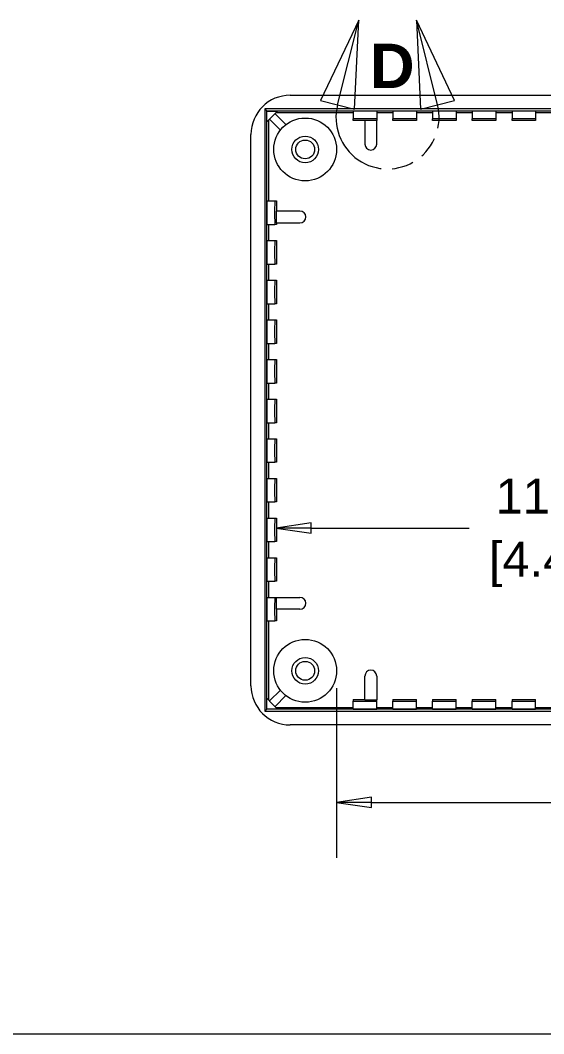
# Model space of a CAD drawing. Header units: millimetres. Extents: x 20 to 599, y 21 to 459.
# Drawn here: x 232.2 to 298.8, y 21.4 to 150.5 of the extents above; entities that cross this region are included whole.
import ezdxf

# ---------------------------------------------------------------- set-up
doc = ezdxf.new("R2010")
doc.units = ezdxf.units.MM
doc.header["$LTSCALE"] = 2.222222
doc.linetypes.add('DOUBLE_DASH_CHAIN', pattern=[1.2403, 0.6614, -0.0827, 0.1654, -0.0827, 0.1654, -0.0827])
for name, color, linetype, lineweight in [('Detail Boundary (ANSI)', 7, 'DOUBLE_DASH_CHAIN', 9), ('Dimension (ANSI)', 7, 'Continuous', 9), ('Sketch Geometry (ANSI)', 7, 'Continuous', 9), ('Symbol (ANSI)', 7, 'Continuous', 9), ('Visible (ANSI)', 7, 'Continuous', 9), ('Visible Narrow (ANSI)', 7, 'Continuous', 9)]:
    doc.layers.add(name, color=color, linetype=linetype, lineweight=lineweight)
doc.styles.add('Label Text (ANSI)', font='arialbd.ttf')
doc.styles.add('Note Text (ANSI)', font='arial.ttf')
doc.styles.add('Text Style20', font='arial.ttf')
doc.dimstyles.new('Default - mm (ANSI)', dxfattribs={"dimscale": 2.222222, "dimtxt": 2, "dimasz": 2, "dimexe": 3.175, "dimexo": 1, "dimgap": 0.8, "dimtad": 0, "dimtih": 1, "dimtoh": 1, "dimrnd": 1e-08, "dimzin": 4, "dimdsep": 46, "dimtxsty": 'Note Text (ANSI)', "dimblk": 'Filled-1', "dimcen": 0.09, "dimdle": 10, "dimclrd": 256, "dimclre": 256, "dimclrt": 256, "dimadec": 1, "dimazin": 0, "dimtfac": 1.524, "dimtofl": 0, "dimtmove": 0, "dimatfit": 3, "dimfxl": 0, "dimtolj": 1, "dimtzin": 0, "dimlwd": -1, "dimlwe": -1, "dimarcsym": 0})

# ---------------------------------------------------------------- blocks, each defined once
blk = doc.blocks.new('Title Blocks HAMMOND')
at = {"layer": 'Sketch Geometry (ANSI)'}
blk.add_line((9.353, 9.64), (173.942, 9.64), dxfattribs=at)
at = {"layer": 'Symbol (ANSI)', "style": 'Text Style20'}
blk.add_attdef('<TITLE>_001', (229.568, 16.317), '', height=5, dxfattribs=at)
blk = doc.blocks.new('2dDetail1')
at = {"layer": 'Detail Boundary (ANSI)', "linetype": 'Continuous'}
for p, q in [((123.854, 67.736), (121.67, 63.128)), ((122.64, 62.885), (123.854, 67.736)), ((123.61, 62.642), (123.854, 67.736)), ((128.37, 62.885), (127.157, 67.736)), ((129.34, 63.128), (127.157, 67.736)), ((127.157, 67.736), (127.4, 62.642)), ((121.67, 63.128), (123.61, 62.642)), ((127.4, 62.642), (129.34, 63.128))]:
    blk.add_line(p, q, dxfattribs=at)
at = {"layer": 'Detail Boundary (ANSI)', "linetype": 'Continuous', "flags": 128}
for points in [[(123.61, 62.642), (123.854, 67.736), (121.67, 63.128), (123.61, 62.642)], [(129.34, 63.128), (127.157, 67.736), (127.4, 62.642), (129.34, 63.128)]]:
    blk.add_lwpolyline(points, dxfattribs=at)
at = {"layer": 'Detail Boundary (ANSI)', "ltscale": 3.404801}
blk.add_arc((125.505, 62.168), 2.953, 165.95295, 14.04705, dxfattribs=at)
at = {"layer": 'Detail Boundary (ANSI)'}
for points in [[(123.61, 62.642), (123.854, 67.736), (121.67, 63.128), (123.61, 62.642)], [(129.34, 63.128), (127.157, 67.736), (127.4, 62.642), (129.34, 63.128)]]:
    blk.add_solid(points, dxfattribs=at)
at = {"layer": 'Detail Boundary (ANSI)', "insert": (124.492, 63.852), "char_height": 2.54, "attachment_point": 7, "style": 'Label Text (ANSI)'}
blk.add_mtext('D', dxfattribs=at)
blk = doc.blocks.new('Filled-1')
at = {"color": 0}
for p, q in [((0, 0), (-1, 0.15)), ((-1, 0.15), (-1, -0.15)), ((-1, 0), (0, 0)), ((-1, -0.15), (0, 0))]:
    blk.add_line(p, q, dxfattribs=at)
at = {"color": 0, "flags": 128}
blk.add_lwpolyline([(-1, -0.15), (0, 0), (-1, 0.15), (-1, -0.15)], dxfattribs=at)
at = {"color": 0}
blk.add_solid([(-1, -0.15), (0, 0), (-1, 0.15), (-1, -0.15)], dxfattribs=at)
blk = doc.blocks.new('*D27')
at = {"layer": 'Defpoints', "color": 0, "transparency": 16777216}
for p in [(264.75, 92.17), (378.29, 92.17), (378.29, 85.85)]:
    blk.add_point(p, dxfattribs=at)
at = {"layer": 'Dimension (ANSI)', "transparency": 16777216}
for p, q in [((269.2, 85.85), (289.3, 85.85)), ((373.85, 85.85), (313.27, 85.85))]:
    blk.add_line(p, q, dxfattribs=at)
at = {"layer": 'Dimension (ANSI)', "transparency": 16777216, "xscale": 4.444444444444445, "yscale": 4.444444444444445, "zscale": 4.444444444444445, "rotation": 180}
blk.add_blockref('Filled-1', (264.75, 85.85), dxfattribs=at)
at = {"layer": 'Dimension (ANSI)', "transparency": 16777216, "xscale": 4.444444444444445, "yscale": 4.444444444444445, "zscale": 4.444444444444445}
blk.add_blockref('Filled-1', (378.29, 85.85), dxfattribs=at)
at = {"layer": 'Dimension (ANSI)', "transparency": 16777216, "char_height": 4.4444, "attachment_point": 5, "style": 'Note Text (ANSI)'}
for s, insert in [('\\A1; 113.54', (301.29, 89.89)), ('\\A1;[4.470]', (301.29, 81.22))]:
    blk.add_mtext(s, dxfattribs=dict(at, insert=insert))
blk = doc.blocks.new('*D30')
at = {"layer": 'Defpoints', "color": 0, "transparency": 16777216}
for p in [(272.42, 67.67), (370.62, 67.67), (272.42, 50.91)]:
    blk.add_point(p, dxfattribs=at)
at = {"layer": 'Dimension (ANSI)', "transparency": 16777216}
for p, q in [((272.42, 65.45), (272.42, 43.85)), ((370.62, 65.45), (370.62, 43.85)), ((276.87, 50.91), (310.67, 50.91)), ((366.18, 50.91), (332.38, 50.91))]:
    blk.add_line(p, q, dxfattribs=at)
at = {"layer": 'Dimension (ANSI)', "transparency": 16777216, "xscale": 4.444444444444445, "yscale": 4.444444444444445, "zscale": 4.444444444444445, "rotation": 180}
blk.add_blockref('Filled-1', (272.42, 50.91), dxfattribs=at)
at = {"layer": 'Dimension (ANSI)', "transparency": 16777216, "xscale": 4.444444444444445, "yscale": 4.444444444444445, "zscale": 4.444444444444445}
blk.add_blockref('Filled-1', (370.62, 50.91), dxfattribs=at)
at = {"layer": 'Dimension (ANSI)', "transparency": 16777216, "attachment_point": 5, "style": 'Note Text (ANSI)'}
for s, insert, char_height in [('\\A1; 98.20', (321.52, 54.96), 4.444), ('\\A1;[3.866]', (321.52, 46.28), 4.4444)]:
    blk.add_mtext(s, dxfattribs=dict(at, insert=insert, char_height=char_height))

msp = doc.modelspace()

# ---------------------------------------------------------------- linework, layer by layer
at = {"layer": 'Visible (ANSI)'}
for p, q in [((266.524, 140.974), (376.524, 140.974)), ((263.525, 138.973), (263.275, 139.223)), ((263.525, 138.973), (263.547, 138.952)), ((263.547, 137.583), (263.547, 138.952)), ((263.547, 138.952), (264.916, 138.952)), ((264.232, 138.267), (263.547, 137.583)), ((264.916, 138.952), (264.232, 138.267)), ((265.972, 137.234), (264.585, 138.621)), ((274.524, 138.744), (264.708, 138.744)), ((274.524, 138.954), (274.524, 137.954)), ((277.524, 138.954), (277.524, 137.954)), ((279.58, 138.744), (277.524, 138.744)), ((279.58, 138.954), (279.58, 137.954)), ((282.58, 138.954), (282.58, 137.954)), ((284.636, 138.744), (282.58, 138.744)), ((284.636, 138.954), (284.636, 137.954)), ((287.636, 138.954), (287.636, 137.954)), ((289.691, 138.744), (287.636, 138.744)), ((289.691, 138.954), (289.691, 137.954)), ((292.691, 138.954), (292.691, 137.954)), ((294.747, 138.744), (292.691, 138.744)), ((294.747, 138.954), (294.747, 137.954)), ((297.747, 138.954), (297.747, 137.954)), ((299.802, 138.744), (297.747, 138.744)), ((263.755, 137.791), (263.755, 127.524)), ((263.878, 137.914), (265.265, 136.527)), ((274.524, 137.744), (274.524, 137.954)), ((276.024, 137.744), (274.524, 137.744)), ((277.524, 137.755), (276.024, 137.755)), ((276.024, 137.755), (276.024, 134.744)), ((277.524, 137.954), (277.524, 137.755)), ((277.524, 134.744), (277.524, 137.755)), ((279.58, 137.744), (279.58, 137.954)), ((282.58, 137.744), (279.58, 137.744)), ((282.58, 137.954), (282.58, 137.744)), ((284.636, 137.744), (284.636, 137.954)), ((287.636, 137.744), (284.636, 137.744)), ((287.636, 137.954), (287.636, 137.744)), ((289.691, 137.744), (289.691, 137.954)), ((292.691, 137.744), (289.691, 137.744)), ((292.691, 137.954), (292.691, 137.744)), ((294.747, 137.744), (294.747, 137.954)), ((297.747, 137.744), (294.747, 137.744)), ((297.747, 137.954), (297.747, 137.744)), ((261.524, 65.774), (261.524, 135.974)), ((263.544, 127.524), (264.544, 127.524)), ((264.544, 127.524), (264.755, 127.524)), ((264.755, 127.524), (264.755, 126.224)), ((264.744, 126.224), (264.744, 124.724)), ((267.755, 126.224), (264.744, 126.224)), ((263.544, 124.524), (264.544, 124.524)), ((263.755, 124.524), (263.755, 122.474)), ((264.755, 124.524), (264.544, 124.524)), ((264.744, 124.724), (267.755, 124.724)), ((264.755, 124.724), (264.755, 124.524)), ((263.544, 122.474), (264.544, 122.474)), ((264.544, 122.474), (264.755, 122.474)), ((264.755, 122.474), (264.755, 119.474)), ((263.544, 119.474), (264.544, 119.474)), ((263.755, 119.474), (263.755, 117.424)), ((264.755, 119.474), (264.544, 119.474)), ((263.544, 117.424), (264.544, 117.424)), ((264.544, 117.424), (264.755, 117.424)), ((264.755, 117.424), (264.755, 114.424)), ((263.544, 114.424), (264.544, 114.424)), ((263.755, 114.424), (263.755, 112.374)), ((264.755, 114.424), (264.544, 114.424)), ((263.544, 112.374), (264.544, 112.374)), ((264.544, 112.374), (264.755, 112.374)), ((264.755, 112.374), (264.755, 109.374)), ((263.544, 109.374), (264.544, 109.374)), ((263.755, 109.374), (263.755, 107.324)), ((264.755, 109.374), (264.544, 109.374)), ((263.544, 107.324), (264.544, 107.324)), ((264.544, 107.324), (264.755, 107.324)), ((264.755, 107.324), (264.755, 104.324)), ((263.544, 104.324), (264.544, 104.324)), ((263.755, 104.324), (263.755, 102.274)), ((264.755, 104.324), (264.544, 104.324)), ((263.544, 102.274), (264.544, 102.274)), ((264.544, 102.274), (264.755, 102.274)), ((264.755, 102.274), (264.755, 99.274)), ((263.544, 99.274), (264.544, 99.274)), ((263.755, 99.274), (263.755, 97.224)), ((264.755, 99.274), (264.544, 99.274)), ((263.544, 97.224), (264.544, 97.224)), ((264.544, 97.224), (264.755, 97.224)), ((264.755, 97.224), (264.755, 94.224)), ((263.544, 94.224), (264.544, 94.224)), ((263.755, 94.224), (263.755, 92.174)), ((264.755, 94.224), (264.544, 94.224)), ((263.544, 92.174), (264.544, 92.174)), ((264.544, 92.174), (264.755, 92.174)), ((264.755, 92.174), (264.755, 89.174)), ((263.544, 89.174), (264.544, 89.174)), ((263.755, 89.174), (263.755, 87.124)), ((264.755, 89.174), (264.544, 89.174)), ((263.544, 87.124), (264.544, 87.124)), ((264.544, 87.124), (264.755, 87.124)), ((264.755, 87.124), (264.755, 84.124)), ((263.544, 84.124), (264.544, 84.124)), ((263.755, 84.124), (263.755, 82.074)), ((264.755, 84.124), (264.544, 84.124)), ((263.544, 82.074), (264.544, 82.074)), ((264.544, 82.074), (264.755, 82.074)), ((264.755, 82.074), (264.755, 79.074)), ((263.544, 79.074), (264.544, 79.074)), ((263.755, 79.074), (263.755, 77.024)), ((264.755, 79.074), (264.544, 79.074)), ((263.544, 77.024), (264.544, 77.024)), ((264.544, 77.024), (264.744, 77.024)), ((264.744, 77.024), (264.744, 75.524)), ((264.744, 77.024), (267.755, 77.024)), ((267.755, 75.524), (264.744, 75.524)), ((264.755, 75.524), (264.755, 74.024)), ((263.544, 74.024), (264.544, 74.024)), ((263.755, 74.024), (263.755, 63.958)), ((264.755, 74.024), (264.544, 74.024)), ((276.024, 63.994), (276.024, 67.005)), ((277.524, 67.005), (277.524, 63.994)), ((265.265, 65.222), (263.878, 63.835)), ((263.547, 62.797), (263.547, 64.166)), ((264.232, 63.482), (263.547, 64.166)), ((264.232, 63.482), (264.916, 62.797)), ((264.585, 63.128), (265.972, 64.515)), ((274.524, 64.005), (276.024, 64.005)), ((274.524, 64.005), (274.524, 63.795)), ((274.524, 62.795), (274.524, 63.795)), ((276.024, 63.994), (277.524, 63.994)), ((277.524, 63.795), (277.524, 63.994)), ((277.524, 62.795), (277.524, 63.795)), ((279.58, 64.005), (282.58, 64.005)), ((279.58, 64.005), (279.58, 63.795)), ((279.58, 62.795), (279.58, 63.795)), ((282.58, 63.795), (282.58, 64.005)), ((282.58, 62.795), (282.58, 63.795)), ((284.636, 64.005), (287.636, 64.005)), ((284.636, 64.005), (284.636, 63.795)), ((284.636, 62.795), (284.636, 63.795)), ((287.636, 63.795), (287.636, 64.005)), ((287.636, 62.795), (287.636, 63.795)), ((289.691, 64.005), (292.691, 64.005)), ((289.691, 64.005), (289.691, 63.795)), ((289.691, 62.795), (289.691, 63.795)), ((292.691, 63.795), (292.691, 64.005)), ((292.691, 62.795), (292.691, 63.795)), ((294.747, 64.005), (297.747, 64.005)), ((294.747, 64.005), (294.747, 63.795)), ((294.747, 62.795), (294.747, 63.795)), ((297.747, 63.795), (297.747, 64.005)), ((297.747, 62.795), (297.747, 63.795)), ((263.525, 62.776), (263.275, 62.526)), ((263.525, 62.776), (263.547, 62.797)), ((264.916, 62.797), (263.547, 62.797)), ((264.708, 63.005), (274.524, 63.005)), ((277.524, 63.005), (279.58, 63.005)), ((282.58, 63.005), (284.636, 63.005)), ((287.636, 63.005), (289.691, 63.005)), ((292.691, 63.005), (294.747, 63.005)), ((297.747, 63.005), (299.802, 63.005)), ((376.524, 60.774), (266.524, 60.774))]:
    msp.add_line(p, q, dxfattribs=at)
for centre, radius in [((268.424, 134.074), 4), ((268.424, 134.074), 1.7), ((268.424, 134.074), 1.2), ((268.424, 67.674), 4), ((268.424, 67.674), 1.7), ((268.424, 67.674), 1.2)]:
    msp.add_circle(centre, radius, dxfattribs=at)
for centre, start, end in [((276.774, 134.744), 180, 0), ((267.755, 125.474), 270, 90), ((267.755, 76.274), 270, 90), ((276.774, 67.005), 0, 180)]:
    msp.add_arc(centre, 0.75, start, end, dxfattribs=at)
for centre, major_axis, ratio, start_param, end_param in [((266.524, 135.974), (-3.536, 3.536), 0.999981, 5.4977967, 7.068574), ((276.024, 138.954), (-1.5, 0), 0.0043633, 3.1415927, 6.2831853), ((281.08, 138.954), (-1.5, 0), 0.0043633, 3.1415927, 6.2831853), ((286.136, 138.954), (-1.5, 0), 0.0043633, 3.1415927, 6.2831853), ((291.191, 138.954), (-1.5, 0), 0.0043633, 3.1415927, 6.2831853), ((296.247, 138.954), (-1.5, 0), 0.0043633, 3.1415927, 6.2831853), ((276.024, 137.954), (-1.5, 0), 0.0043633, 3.1415927, 6.2831853), ((281.08, 137.954), (-1.5, 0), 0.0043633, 3.1415927, 6.2831853), ((286.136, 137.954), (-1.5, 0), 0.0043633, 3.1415927, 6.2831853), ((291.191, 137.954), (-1.5, 0), 0.0043633, 3.1415927, 6.2831853), ((296.247, 137.954), (-1.5, 0), 0.0043633, 3.1415927, 6.2831853), ((263.544, 126.024), (0, -1.5), 0.0043633, 3.1415927, 6.2831853), ((264.544, 126.024), (0, -1.5), 0.0043633, 3.1415927, 6.2831853), ((263.544, 120.974), (0, -1.5), 0.0043633, 3.1415927, 6.2831853), ((264.544, 120.974), (0, -1.5), 0.0043633, 3.1415927, 6.2831853), ((263.544, 115.924), (0, -1.5), 0.0043633, 3.1415927, 6.2831853), ((264.544, 115.924), (0, -1.5), 0.0043633, 3.1415927, 6.2831853), ((263.544, 110.874), (0, -1.5), 0.0043633, 3.1415927, 6.2831853), ((264.544, 110.874), (0, -1.5), 0.0043633, 3.1415927, 6.2831853), ((263.544, 105.824), (0, -1.5), 0.0043633, 3.1415927, 6.2831853), ((264.544, 105.824), (0, -1.5), 0.0043633, 3.1415927, 6.2831853), ((263.544, 100.774), (0, -1.5), 0.0043633, 3.1415927, 6.2831853), ((264.544, 100.774), (0, -1.5), 0.0043633, 3.1415927, 6.2831853), ((263.544, 95.724), (0, -1.5), 0.0043633, 3.1415927, 6.2831853), ((264.544, 95.724), (0, -1.5), 0.0043633, 3.1415927, 6.2831853), ((263.544, 90.674), (0, -1.5), 0.0043633, 3.1415927, 6.2831853), ((264.544, 90.674), (0, -1.5), 0.0043633, 3.1415927, 6.2831853), ((263.544, 85.624), (0, -1.5), 0.0043633, 3.1415927, 6.2831853), ((264.544, 85.624), (0, -1.5), 0.0043633, 3.1415927, 6.2831853), ((263.544, 80.574), (0, -1.5), 0.0043633, 3.1415927, 6.2831853), ((264.544, 80.574), (0, -1.5), 0.0043633, 3.1415927, 6.2831853), ((263.544, 75.524), (0, -1.5), 0.0043633, 3.1415927, 6.2831853), ((264.544, 75.524), (0, -1.5), 0.0043633, 3.1415927, 6.2831853), ((266.524, 65.774), (-3.536, -3.536), 0.999981, 5.4977967, 7.068574), ((276.024, 63.795), (-1.5, 0), 0.0043633, 0, 3.1415927), ((281.08, 63.795), (-1.5, 0), 0.0043633, 0, 3.1415927), ((286.136, 63.795), (-1.5, 0), 0.0043633, 0, 3.1415927), ((291.191, 63.795), (-1.5, 0), 0.0043633, 0, 3.1415927), ((296.247, 63.795), (-1.5, 0), 0.0043633, 0, 3.1415927), ((276.024, 62.795), (1.5, 0), 0.0043633, 3.1415927, 6.2831853), ((281.08, 62.795), (1.5, 0), 0.0043633, 3.1415927, 6.2831853), ((286.136, 62.795), (1.5, 0), 0.0043633, 3.1415927, 6.2831853), ((291.191, 62.795), (1.5, 0), 0.0043633, 3.1415927, 6.2831853), ((296.247, 62.795), (1.5, 0), 0.0043633, 3.1415927, 6.2831853)]:
    msp.add_ellipse(centre, major_axis=major_axis, ratio=ratio, start_param=start_param, end_param=end_param, dxfattribs=at)
at = {"layer": 'Visible Narrow (ANSI)'}
for p, q in [((379.773, 139.223), (263.275, 139.223)), ((263.275, 139.223), (263.275, 62.526)), ((263.525, 138.973), (379.523, 138.973)), ((263.525, 62.776), (263.525, 138.973)), ((263.275, 62.526), (379.773, 62.526)), ((379.523, 62.776), (263.525, 62.776))]:
    msp.add_line(p, q, dxfattribs=at)

# ---------------------------------------------------------------- block references
at = {"xscale": 2.222222222222222, "yscale": 2.222222222222222, "zscale": 2.222222222222222}
msp.add_blockref('Title Blocks HAMMOND', (-0.553, 0.028), dxfattribs=at)
at = {"layer": 'Detail Boundary (ANSI)', "xscale": 2.222222222222222, "yscale": 2.222222222222222, "zscale": 2.222222222222222}
msp.add_blockref('2dDetail1', (0, 0), dxfattribs=at)

# ---------------------------------------------------------------- dimensions: what is measured, and where the dimension line sits
at = {"layer": 'Dimension (ANSI)'}
for base, p1, p2, text, override, picture, middle in [((378.294, 85.846), (264.755, 92.174), (378.294, 92.174), ' <>\\X[4.470]', {"dimgap": 0.8, "dimtih": 0, "dimtoh": 0, "dimdec": 2, "dimpost": '\\X', "dimse1": 1, "dimse2": 1, "dimtol": 0, "dimlim": 0, "dimtp": 0, "dimtm": 0, "dimtdec": 2, "dimatfit": 1}, '*D27', (301.288, 85.846)), ((272.424, 50.909), (370.624, 67.674), (272.424, 67.674), ' <>\\X[3.866]', {"dimgap": 0.8, "dimtih": 0, "dimtoh": 0, "dimdec": 2, "dimpost": '\\X', "dimtol": 0, "dimlim": 0, "dimtp": 0, "dimtm": 0, "dimtdec": 2, "dimatfit": 1}, '*D30', (321.524, 50.909))]:
    dim = msp.add_linear_dim(base=base, p1=p1, p2=p2, angle=180, text=text, dimstyle='Default - mm (ANSI)', override=override, dxfattribs=at)
    dim.commit()
    dim.dimension.update_dxf_attribs({"geometry": picture, "text_midpoint": middle, "dimtype": 160})

doc.saveas('drawing.dxf')
